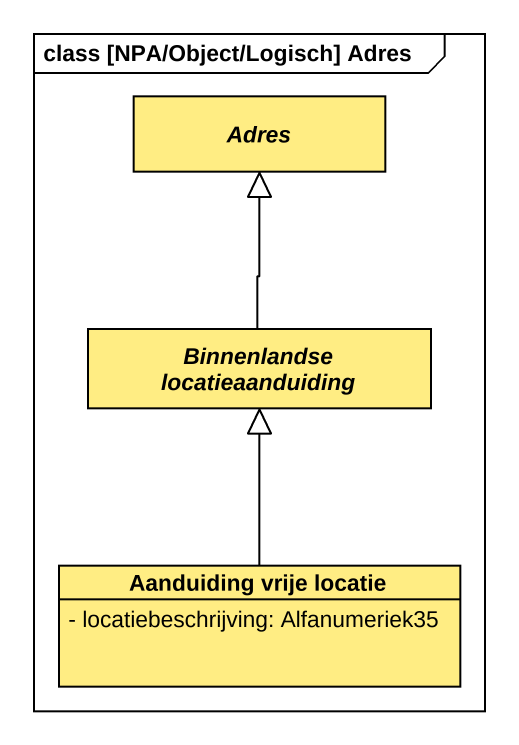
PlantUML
@startuml
mainframe class [NPA/Object/Logisch] Adres
hide circle
hide empty members
skinparam classAttributeIconSize 0
abstract class Adres #FFED83
abstract class "Binnenlandse locatieaanduiding" as Binnenlandse #FFED83
class "Aanduiding vrije locatie" as Aanduiding_vrije_locatie #FFED83 {
  - locatiebeschrijving: Alfanumeriek35
}
Binnenlandse -up-|> Adres
Aanduiding_vrije_locatie -up-|> Binnenlandse
@enduml
